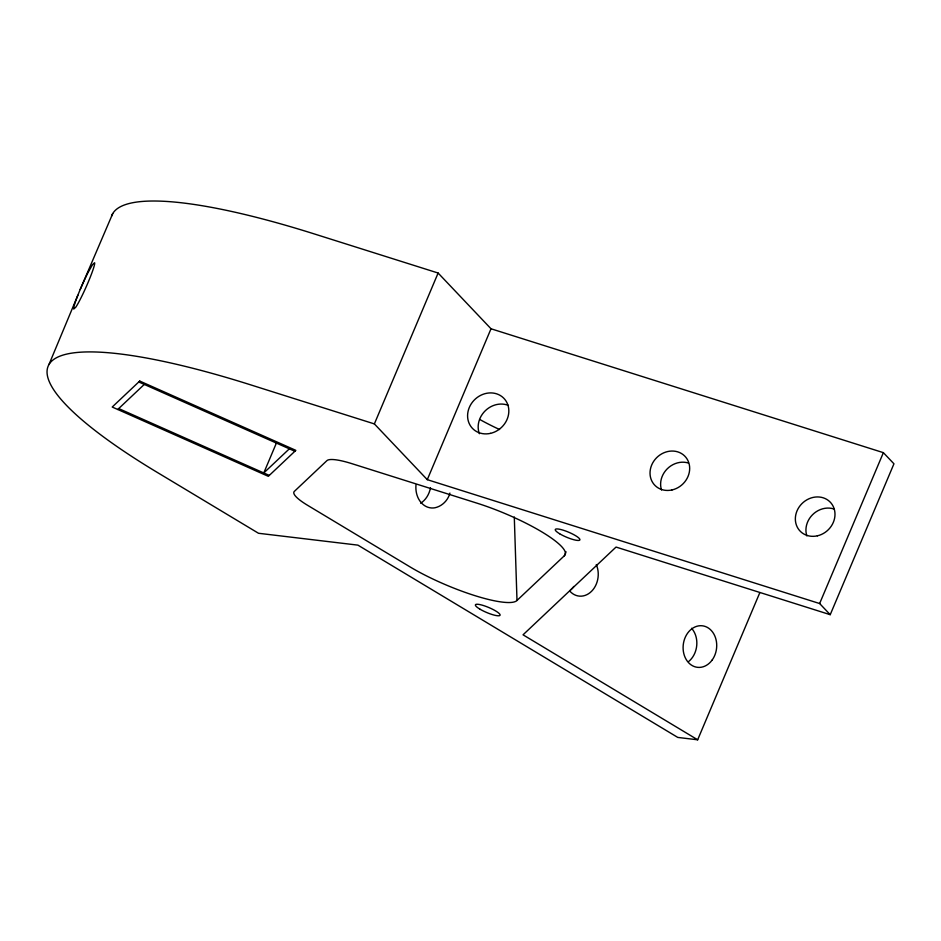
<?xml version="1.0" encoding="UTF-8"?>
<svg xmlns="http://www.w3.org/2000/svg" width="941" height="941" viewBox="0 0 941 941"><rect width="100%" height="100%" fill="white"/><g stroke="black" fill="none" stroke-linecap="round" stroke-linejoin="round"><path stroke-width="1.41" d="M449.916 493.084C448.081 500.247 442.129 506.293 434.824 507.799A21.749 17.42 -83.2 0 1 415.981 484.98M49.003 364.461L77.821 295.298M276.289 443.317L263.774 472.958L289.346 448.822M438.118 273.031L491.014 328.774L883.376 452.656L893.95 463.807L830.221 614.685L819.635 603.534L427.285 479.663L374.377 423.909L438.118 273.031L314.259 233.921A334.525 67.834 22.9 0 0 111.567 216.112M427.285 479.663L491.014 328.774M564.318 555.79A71.093 14.421 22.9 0 0 542.275 532.159A71.093 14.421 22.9 0 0 477.252 503.247L351.758 463.619A41.816 8.481 22.9 0 0 326.903 460.655L294.357 491.378A41.816 8.481 22.9 0 0 307.589 505.305L409.9 566.811A71.093 14.421 22.9 0 0 474.993 595.665A71.093 14.421 22.9 0 0 516.997 600.452L564.318 555.79L566.035 551.755M374.377 423.909L250.518 384.81A334.525 67.834 22.9 0 0 157.535 472.57L258.516 533.276L357.909 545.133L677.779 737.426L697.669 739.791L759.693 592.959M819.635 603.534L883.376 452.656M80.208 289.475L112.732 213.583M117.743 409.476L144.279 384.422M830.221 614.685L616.037 547.062L523.043 634.822L697.669 739.791M138.762 381.975L294.862 451.268M118.707 408.559L269.291 475.405M514.292 516.974L516.997 600.452M430.496 487.803A21.749 17.42 -83.2 0 1 420.651 503.223M499.542 429.508A71.081 14.421 22.9 0 1 479.804 419.498M479.381 433.707A21.749 19.314 -43.5 0 1 485.274 410.758A21.749 19.314 -43.5 0 1 508.422 405.418M661.535 490.026A20.914 18.573 -43.5 0 1 667.181 468.889A20.914 18.573 -43.5 0 1 688.4 463.031M806.849 535.899A20.914 18.573 -43.5 0 1 812.495 514.774A20.914 18.573 -43.5 0 1 833.726 508.916M596.288 564.588A20.914 16.75 -83.2 0 1 591.642 591.219A20.914 16.75 -83.2 0 1 569.917 591.242M573.81 586.443A20.914 16.75 -83.2 0 1 570.399 590.101M691.564 628.27A20.914 16.75 -83.2 0 1 688.871 661.323M73.751 307.601L73.727 309.048L75.786 307.189A25.454 2.211 -66.1 0 0 88.136 282.324A25.454 2.211 -66.1 0 0 94.618 262.751L92.559 264.609L88.266 272.161A25.454 2.211 -66.1 0 0 74.48 304.696L73.751 307.601M139.727 381.058L112.214 407.03L268.326 476.322L295.839 450.351L139.727 381.058M490.484 433.366A21.749 19.314 -43.5 0 0 504.835 399.396A21.749 19.314 -43.5 0 0 469.324 407.429A21.749 19.314 -43.5 0 0 490.484 433.366M479.804 609.074A13.386 2.717 22.9 0 0 499.93 615.426A13.386 2.717 22.9 0 0 483.521 605.557A13.386 2.717 22.9 0 0 479.804 609.074M559.613 533.735A13.386 2.717 22.9 0 0 579.75 540.099A13.386 2.717 22.9 0 0 563.33 530.23A13.386 2.717 22.9 0 0 559.613 533.735M817.353 535.829A20.914 18.573 -43.5 0 0 831.15 503.164A20.914 18.573 -43.5 0 0 797.015 510.892A20.914 18.573 -43.5 0 0 817.353 535.829M672.039 489.943A20.914 18.573 -43.5 0 0 685.836 457.279A20.914 18.573 -43.5 0 0 651.69 465.007A20.914 18.573 -43.5 0 0 672.039 489.943M712.161 660.029A20.914 16.75 -83.2 0 0 703.774 626.036A20.914 16.75 -83.2 0 0 683.801 653.595A20.914 16.75 -83.2 0 0 712.161 660.029"/></g></svg>
